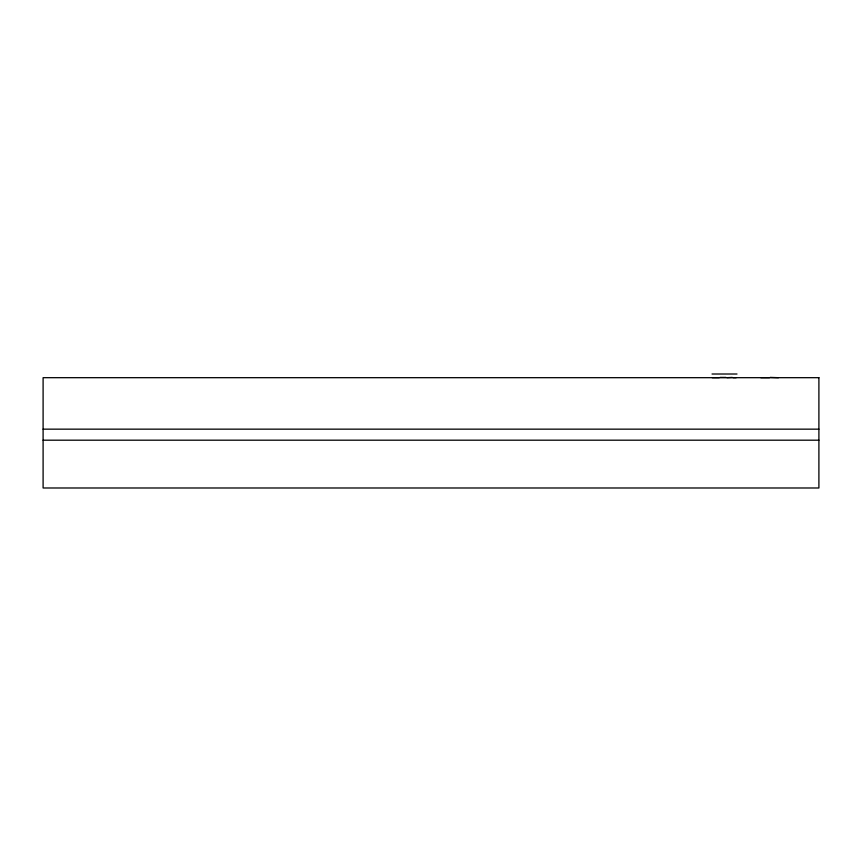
<?xml version="1.0" encoding="UTF-8"?>
<svg xmlns="http://www.w3.org/2000/svg" width="862" height="862" viewBox="0 0 862 862"><rect width="100%" height="100%" fill="white"/><g stroke="black" fill="none" stroke-linecap="round" stroke-linejoin="round"><path stroke-width="1.29" d="M712.034 374.011L736.999 374.011M720.039 377.405L725.976 377.405M732.301 377.405L726.925 377.685M770.186 377.394L778.451 377.685M43.1 429.157L818.9 429.157M43.1 440.191L818.9 440.191M769.561 377.685L760.812 377.685M736.17 377.685L733.002 377.685M719.328 377.685L712.238 377.685M818.9 377.685L43.1 377.685L43.1 487.989L818.9 487.989L818.9 377.685"/></g></svg>
